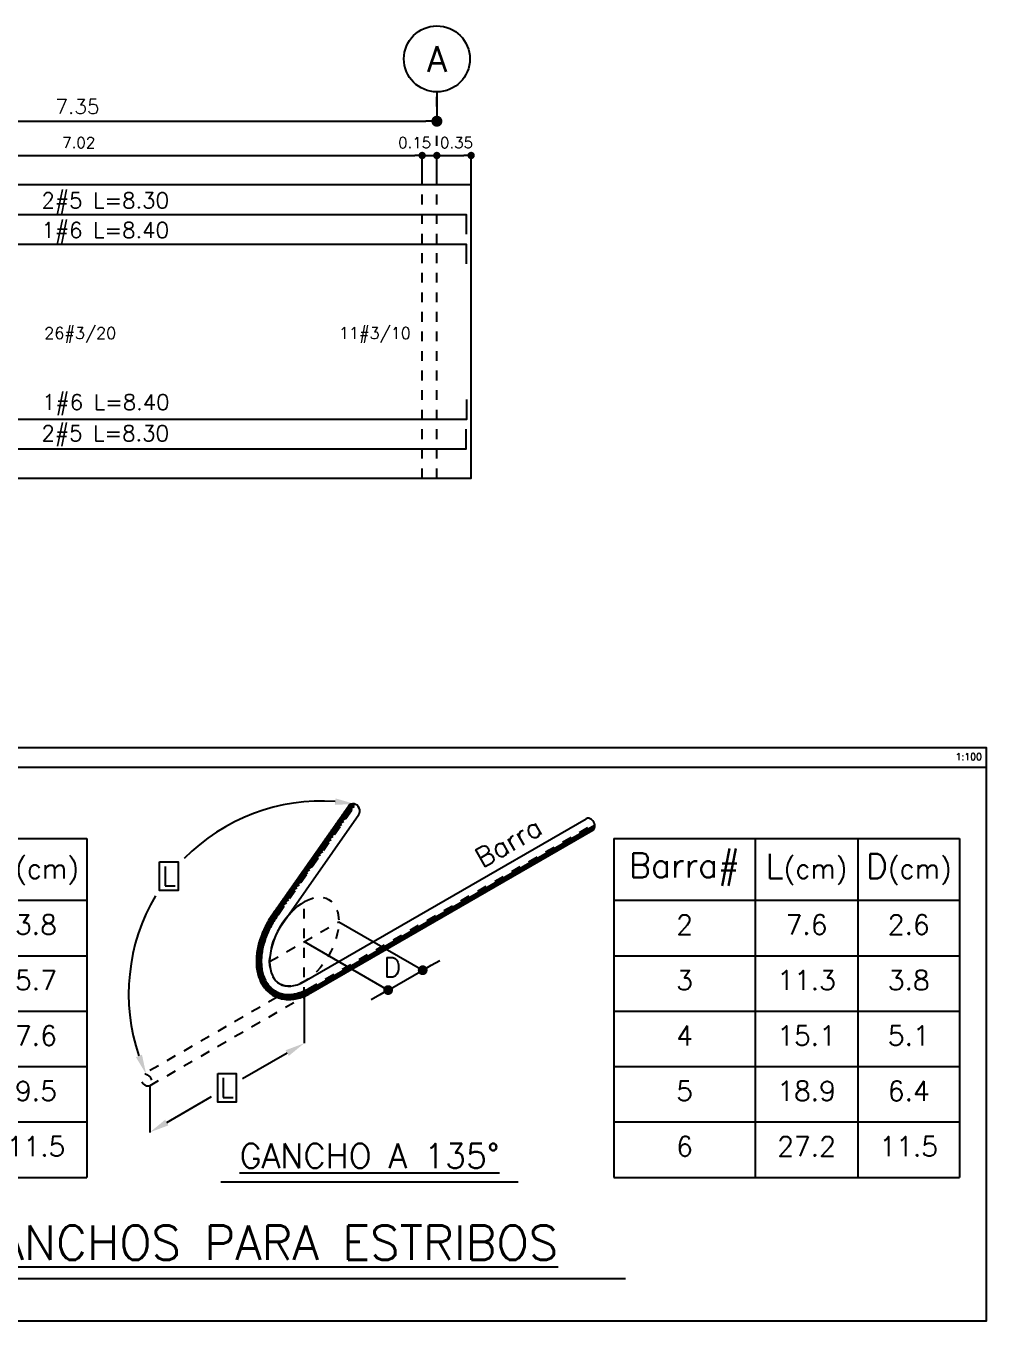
# Model space of a CAD drawing. Header units: millimetres. Extents: x 0 to 197, y -27 to 41.
# Drawn here: x 32.58 to 42.4, y -19.38 to -6.13 of the extents above; entities that cross this region are included whole.
import ezdxf
from ezdxf.enums import TextEntityAlignment as Align

# ---------------------------------------------------------------- set-up
doc = ezdxf.new("R2010")
doc.units = ezdxf.units.MM
doc.header["$LTSCALE"] = 0.01
doc.header["$PDMODE"] = 3
doc.linetypes.add('DASHDOT', pattern=[1, 0.5, -0.25, 0, -0.25])
doc.linetypes.add('DASHED2', pattern=[0.375, 0.25, -0.125])
for name, color, linetype in [('FC_BORDES', 4, 'Continuous'), ('FC_CIRCULO DE EJES', 3, 'Continuous'), ('FC_COTAS', 1, 'Continuous'), ('FC_COTAS @ 100', 1, 'Continuous'), ('FC_COTAS @ 75', 1, 'Continuous'), ('FC_EJES', 1, 'DASHDOT'), ('FC_HATCH 253', 253, 'Continuous'), ('FC_PROYECCION', 6, 'DASHED2'), ('FC_R-140', 2, 'Continuous'), ('FC_R-175', 5, 'Continuous'), ('FC_R-200', 5, 'Continuous'), ('FC_R-60', 11, 'Continuous'), ('FC_R-80', 11, 'Continuous'), ('FC_R-80 @ 100', 11, 'Continuous'), ('FC_REFUERZO', 5, 'Continuous'), ('FC_REFUERZO 2', 1, 'Continuous')]:
    doc.layers.add(name, color=color, linetype=linetype)
doc.layers.add('FC_HOJA', color=230, linetype='Continuous', plot=False)
doc.layers.add('FC_HOJA @ 20', color=230, linetype='Continuous', plot=False)
doc.styles.add('FC_TEXT', font='romans.shx', dxfattribs={"height": 0.002})
doc.styles.add('FC_TEXT1', font='romans.shx')
doc.styles.get("Standard").update_dxf_attribs({"font": 'romans.shx'})
doc.dimstyles.new('FC_COTAS', dxfattribs={"dimtxt": 0.0015, "dimasz": 0.001, "dimexe": 0, "dimexo": 0, "dimgap": 0.001, "dimtad": 1, "dimtih": 1, "dimtoh": 1, "dimzin": 0, "dimdsep": 46, "dimtxsty": 'FC_TEXT1', "dimblk": 'DOT', "dimcen": 0.09, "dimclrd": 256, "dimclre": 256, "dimclrt": 256, "dimadec": 0, "dimazin": 0, "dimtfac": 1, "dimtix": 1, "dimtmove": 2, "dimatfit": 3, "dimfxl": 1.002, "dimtolj": 1, "dimtzin": 0, "dimlwd": -1, "dimarcsym": 0})
doc.dimstyles.new('FC_COTAS EJES', dxfattribs={"dimtxt": 0.002, "dimasz": 0.0015, "dimexe": 0, "dimexo": 0, "dimgap": 0.001, "dimtad": 1, "dimtih": 1, "dimtoh": 1, "dimzin": 0, "dimdsep": 46, "dimtxsty": 'FC_TEXT1', "dimblk": 'DOT', "dimcen": 0.09, "dimclrd": 256, "dimclre": 256, "dimclrt": 256, "dimadec": 0, "dimazin": 0, "dimtfac": 1, "dimtix": 1, "dimtmove": 2, "dimatfit": 3, "dimfxl": 1.002, "dimtolj": 1, "dimtzin": 0, "dimlwd": -1, "dimarcsym": 0})

# ---------------------------------------------------------------- blocks, each defined once
blk = doc.blocks.new('*U125')
at = {"layer": 'FC_R-140', "color": 4, "ltscale": 1.5}
blk.add_lwpolyline([(-0.0152, 0), (0.0152, 0)], dxfattribs=at)
at = {"layer": 'FC_R-140', "ltscale": 1.5, "style": 'FC_TEXT1'}
blk.add_attdef('%%UTÍTULO', text='', height=0.0025, dxfattribs=at).set_placement((0, 0.00266), align=Align.MIDDLE_CENTER)
at = {"layer": 'FC_R-80', "ltscale": 1.5, "style": 'FC_TEXT1'}
blk.add_attdef('ESCALA', text='', height=0.002, dxfattribs=at).set_placement((-0.0152, -0.0017), align=Align.MIDDLE_LEFT)
blk = doc.blocks.new('*T98')
at = {"layer": 'FC_BORDES', "color": 0, "linetype": 'ByBlock', "lineweight": -2, "transparency": 16777216}
for p, q in [((0, 0), (3.535, 0)), ((0, 0), (0, -3.467)), ((1.447, 0), (1.447, -3.467)), ((2.494, 0), (2.494, -3.467)), ((3.535, 0), (3.535, -3.467)), ((0, -0.633), (3.535, -0.633)), ((0, -1.2), (3.535, -1.2)), ((0, -1.767), (3.535, -1.767)), ((0, -2.333), (3.535, -2.333)), ((0, -2.9), (3.535, -2.9)), ((0, -3.467), (3.535, -3.467))]:
    blk.add_line(p, q, dxfattribs=at)
at = {"layer": 'FC_BORDES', "color": 2, "transparency": 16777216, "char_height": 0.25, "attachment_point": 5, "style": 'FC_TEXT1'}
for s, insert, width in [('{\\C12;Barra#}', (0.724, -0.317), 1.44709), ('{\\C12;L\\H0.8x;\\C11;(cm)}', (1.971, -0.317), 1.04655), ('{\\C12;D\\H0.8x;\\C11;(cm)}', (3.015, -0.317), 1.04078)]:
    blk.add_mtext(s, dxfattribs=dict(at, insert=insert, width=width))
at = {"layer": 'FC_BORDES', "color": 11, "transparency": 16777216, "char_height": 0.2, "attachment_point": 2, "style": 'FC_TEXT1'}
for s, insert, width in [('2', (0.724, -0.783), 1.14739), ('7.6', (1.971, -0.783), 0.74685), ('2.6', (3.015, -0.783), 0.74108), ('3', (0.724, -1.35), 1.14739), ('11.3', (1.971, -1.35), 0.74685), ('3.8', (3.015, -1.35), 0.74108), ('4', (0.724, -1.917), 1.14739), ('15.1', (1.971, -1.917), 0.74685), ('5.1', (3.015, -1.917), 0.74108), ('5', (0.724, -2.483), 1.14739), ('18.9', (1.971, -2.483), 0.74685), ('6.4', (3.015, -2.483), 0.74108), ('6', (0.724, -3.05), 1.14739), ('27.2', (1.971, -3.05), 0.74685), ('11.5', (3.015, -3.05), 0.74108)]:
    blk.add_mtext(s, dxfattribs=dict(at, insert=insert, width=width))
blk = doc.blocks.new('*U126')
at = {"layer": 'FC_R-200', "color": 4, "ltscale": 1.5}
blk.add_lwpolyline([(-0.05368, 0), (0.05368, 0)], dxfattribs=at)
at = {"layer": 'FC_R-200', "ltscale": 1.5, "style": 'FC_TEXT1'}
blk.add_attdef('%%UTÍTULO', text='', height=0.0035, dxfattribs=at).set_placement((0, 0.00366), align=Align.MIDDLE_CENTER)
at = {"layer": 'FC_R-80', "ltscale": 1.5, "style": 'FC_TEXT1'}
blk.add_attdef('ESCALA', text='', height=0.002, dxfattribs=at).set_placement((-0.05316, -0.0017), align=Align.MIDDLE_LEFT)
blk = doc.blocks.new('*D96')
at = {"layer": 'Defpoints', "color": 0, "ltscale": 0.6, "transparency": 16777216}
for p in [(8.596, -0.353), (8.596, -0.828), (7.018, -1.264)]:
    blk.add_point(p, dxfattribs=at)
at = {"layer": 'FC_COTAS', "lineweight": -2, "ltscale": 0.6, "transparency": 16777216}
for p, q in [((8.596, -0.353), (8.596, -0.828)), ((7.018, -1.264), (7.018, -1.739))]:
    blk.add_line(p, q, dxfattribs=at)
at = {"layer": 'FC_COTAS', "ltscale": 0.6, "transparency": 16777216}
for p, q in [((8.423, -0.928), (7.964, -1.193)), ((7.191, -1.639), (7.65, -1.374))]:
    blk.add_line(p, q, dxfattribs=at)
for points in [[(8.406, -0.899), (8.439, -0.957), (8.596, -0.828)], [(7.175, -1.61), (7.208, -1.668), (7.018, -1.739)]]:
    blk.add_solid(points, dxfattribs=at)
at = {"layer": 'FC_COTAS', "ltscale": 0.6, "transparency": 16777216, "insert": (7.807, -1.283), "char_height": 0.15, "attachment_point": 5, "style": 'FC_TEXT1'}
blk.add_mtext('\\A1;{\\H1.33333x;\\C11;L}', dxfattribs=at)
blk = doc.blocks.new('_Dot')
at = {"color": 0, "linetype": 'ByBlock', "lineweight": -2}
blk.add_line((-0.5, 0), (-1, 0), dxfattribs=at)
at = {"color": 0, "linetype": 'ByBlock', "const_width": 0.5}
blk.add_lwpolyline([(-0.25, 0, 1), (0.25, 0, 1)], format="xyb", close=True, dxfattribs=at)
blk = doc.blocks.new('*D91')
at = {"layer": 'Defpoints', "color": 0, "ltscale": 0.6, "transparency": 16777216}
for p in [(4.298, -34.333), (3.945, -34.537), (5.156, -34.829)]:
    blk.add_point(p, dxfattribs=at)
at = {"layer": 'FC_COTAS', "lineweight": -2, "ltscale": 0.6, "transparency": 16777216}
for p, q in [((4.298, -34.333), (5.156, -34.829)), ((3.945, -34.537), (4.803, -35.032))]:
    blk.add_line(p, q, dxfattribs=at)
at = {"layer": 'FC_COTAS', "ltscale": 0.6, "transparency": 16777216}
for p, q in [((4.803, -35.032), (5.156, -34.829)), ((5.243, -34.779), (5.33, -34.729)), ((4.717, -35.082), (4.63, -35.132))]:
    blk.add_line(p, q, dxfattribs=at)
at = {"layer": 'FC_COTAS', "ltscale": 0.6, "transparency": 16777216, "xscale": 0.1, "yscale": 0.1, "zscale": 0.1}
for p, rotation in [((5.156, -34.829), 209.9999999999999), ((4.803, -35.032), 29.9999999999999)]:
    blk.add_blockref('_Dot', p, dxfattribs=dict(at, rotation=rotation))
at = {"layer": 'FC_COTAS', "ltscale": 0.6, "transparency": 16777216, "insert": (4.845, -34.799), "char_height": 0.15, "attachment_point": 5, "style": 'FC_TEXT1'}
blk.add_mtext('\\A1;{\\H1.33333x;\\C11;D}', dxfattribs=at)
blk = doc.blocks.new('*D92')
at = {"layer": 'Defpoints', "color": 0, "ltscale": 0.6, "transparency": 16777216}
for p in [(4.46, -33.129), (3.089, -33.393), (4.122, -35.071), (2.33, -35.892)]:
    blk.add_point(p, dxfattribs=at)
at = {"layer": 'FC_COTAS', "ltscale": 0.6, "transparency": 16777216}
for start, end in [(85.9358, 135.4094), (149.3885, 198.7857)]:
    blk.add_arc((4.122, -35.071), 1.971, start, end, dxfattribs=at)
for points in [[(4.266, -33.072), (4.258, -33.138), (4.46, -33.129)], [(2.287, -35.693), (2.225, -35.718), (2.33, -35.892)]]:
    blk.add_solid(points, dxfattribs=at)
at = {"layer": 'FC_COTAS', "ltscale": 0.6, "transparency": 16777216, "insert": (2.561, -33.867), "char_height": 0.15, "attachment_point": 5, "style": 'FC_TEXT1'}
blk.add_mtext('\\A1;{\\H1.33333x;\\C11;L}', dxfattribs=at)
blk = doc.blocks.new('*T99')
at = {"layer": 'FC_BORDES', "color": 0, "linetype": 'ByBlock', "lineweight": -2, "transparency": 16777216}
for p, q in [((0, 0), (3.532, 0)), ((0, 0), (0, -3.467)), ((1.444, 0), (1.444, -3.467)), ((2.491, 0), (2.491, -3.467)), ((3.532, 0), (3.532, -3.467)), ((0, -0.633), (3.532, -0.633)), ((0, -1.2), (3.532, -1.2)), ((0, -1.767), (3.532, -1.767)), ((0, -2.333), (3.532, -2.333)), ((0, -2.9), (3.532, -2.9)), ((0, -3.467), (3.532, -3.467))]:
    blk.add_line(p, q, dxfattribs=at)
at = {"layer": 'FC_BORDES', "color": 2, "transparency": 16777216, "char_height": 0.25, "attachment_point": 5, "style": 'FC_TEXT1'}
for s, insert, width in [('{\\C12;Barra#}', (0.722, -0.317), 1.44409), ('{\\C12;L\\H0.8x;\\C11;(cm)}', (1.968, -0.317), 1.04655), ('{\\C12;D\\H0.8x;\\C11;(cm)}', (3.012, -0.317), 1.04078)]:
    blk.add_mtext(s, dxfattribs=dict(at, insert=insert, width=width))
at = {"layer": 'FC_BORDES', "color": 11, "transparency": 16777216, "char_height": 0.2, "attachment_point": 2, "style": 'FC_TEXT1'}
for s, insert, width in [('2', (0.722, -0.783), 1.14439), ('13.5', (1.968, -0.783), 0.74685), ('3.8', (3.012, -0.783), 0.74108), ('3', (0.722, -1.35), 1.14439), ('16.9', (1.968, -1.35), 0.74685), ('5.7', (3.012, -1.35), 0.74108), ('4', (0.722, -1.917), 1.14439), ('20.5', (1.968, -1.917), 0.74685), ('7.6', (3.012, -1.917), 0.74108), ('5', (0.722, -2.483), 1.14439), ('24.0', (1.968, -2.483), 0.74685), ('9.5', (3.012, -2.483), 0.74108), ('6', (0.722, -3.05), 1.14439), ('28.6', (1.968, -3.05), 0.74685), ('11.5', (3.012, -3.05), 0.74108)]:
    blk.add_mtext(s, dxfattribs=dict(at, insert=insert, width=width))
blk = doc.blocks.new('*D206')
at = {"layer": 'Defpoints', "color": 0, "ltscale": 0.6, "transparency": 16777216}
for p in [(29.438, -6.809), (36.784, -6.809), (36.784, -7.109)]:
    blk.add_point(p, dxfattribs=at)
at = {"layer": 'FC_COTAS', "lineweight": -2, "ltscale": 0.6, "transparency": 16777216}
for p, q in [((29.438, -6.809), (29.438, -7.109)), ((36.784, -6.809), (36.784, -7.109))]:
    blk.add_line(p, q, dxfattribs=at)
at = {"layer": 'FC_COTAS', "ltscale": 0.6, "transparency": 16777216}
blk.add_line((29.55, -7.109), (36.672, -7.109), dxfattribs=at)
at = {"layer": 'FC_COTAS', "ltscale": 0.6, "transparency": 16777216, "xscale": 0.1125, "yscale": 0.1125, "zscale": 0.1125, "rotation": 180}
blk.add_blockref('_Dot', (29.438, -7.109), dxfattribs=at)
at = {"layer": 'FC_COTAS', "ltscale": 0.6, "transparency": 16777216, "xscale": 0.1125, "yscale": 0.1125, "zscale": 0.1125}
blk.add_blockref('_Dot', (36.784, -7.109), dxfattribs=at)
at = {"layer": 'FC_COTAS', "ltscale": 0.6, "transparency": 16777216, "insert": (33.111, -6.959), "char_height": 0.15, "attachment_point": 5, "style": 'FC_TEXT1'}
blk.add_mtext('\\A1;7.35', dxfattribs=at)
blk = doc.blocks.new('FC_B_Eje')
at = {"layer": 'FC_CIRCULO DE EJES', "ltscale": 1.5}
blk.add_circle((0, 0), 0.0045, dxfattribs=at)
at = {"ltscale": 1.5, "style": 'FC_TEXT1'}
blk.add_attdef('EJE', text='', height=0.0035, dxfattribs=at).set_placement((0, 0), align=Align.MIDDLE_CENTER)
blk = doc.blocks.new('*D209')
at = {"layer": 'Defpoints', "color": 0, "ltscale": 0.6, "transparency": 16777216}
for p in [(36.634, -7.459), (29.614, -7.759), (36.634, -7.759)]:
    blk.add_point(p, dxfattribs=at)
at = {"layer": 'FC_COTAS', "lineweight": -2, "ltscale": 0.6, "transparency": 16777216}
for p, q in [((29.614, -7.759), (29.614, -7.459)), ((36.634, -7.759), (36.634, -7.459))]:
    blk.add_line(p, q, dxfattribs=at)
at = {"layer": 'FC_COTAS', "ltscale": 0.6, "transparency": 16777216}
blk.add_line((29.689, -7.459), (36.559, -7.459), dxfattribs=at)
at = {"layer": 'FC_COTAS', "ltscale": 0.6, "transparency": 16777216, "xscale": 0.075, "yscale": 0.075, "zscale": 0.075, "rotation": 180}
blk.add_blockref('_Dot', (29.614, -7.459), dxfattribs=at)
at = {"layer": 'FC_COTAS', "ltscale": 0.6, "transparency": 16777216, "xscale": 0.075, "yscale": 0.075, "zscale": 0.075}
blk.add_blockref('_Dot', (36.634, -7.459), dxfattribs=at)
at = {"layer": 'FC_COTAS', "ltscale": 0.6, "transparency": 16777216, "insert": (33.124, -7.328), "char_height": 0.1125, "attachment_point": 5, "style": 'FC_TEXT1'}
blk.add_mtext('\\A1;7.02', dxfattribs=at)
blk = doc.blocks.new('*D210')
at = {"layer": 'Defpoints', "color": 0, "ltscale": 0.6, "transparency": 16777216}
for p in [(36.784, -7.459), (36.634, -7.759), (36.784, -7.759)]:
    blk.add_point(p, dxfattribs=at)
at = {"layer": 'FC_COTAS', "lineweight": -2, "ltscale": 0.6, "transparency": 16777216}
for p, q in [((36.634, -7.759), (36.634, -7.459)), ((36.784, -7.759), (36.784, -7.459))]:
    blk.add_line(p, q, dxfattribs=at)
at = {"layer": 'FC_COTAS', "ltscale": 0.6, "transparency": 16777216}
blk.add_line((36.634, -7.459), (36.784, -7.459), dxfattribs=at)
at = {"layer": 'FC_COTAS', "ltscale": 0.6, "transparency": 16777216, "insert": (36.557, -7.328), "char_height": 0.1125, "attachment_point": 5, "style": 'FC_TEXT1'}
blk.add_mtext('\\A1;0.15', dxfattribs=at)
blk = doc.blocks.new('*D211')
at = {"layer": 'Defpoints', "color": 0, "ltscale": 0.6, "transparency": 16777216}
for p in [(36.784, -7.759), (37.134, -7.759)]:
    blk.add_point(p, dxfattribs=at)
at = {"layer": 'FC_COTAS', "lineweight": -2, "ltscale": 0.6, "transparency": 16777216}
for p, q in [((36.784, -7.759), (36.784, -7.459)), ((37.134, -7.759), (37.134, -7.459))]:
    blk.add_line(p, q, dxfattribs=at)
at = {"layer": 'FC_COTAS', "ltscale": 0.6, "transparency": 16777216}
blk.add_line((36.859, -7.459), (37.059, -7.459), dxfattribs=at)
at = {"layer": 'FC_COTAS', "ltscale": 0.6, "transparency": 16777216, "insert": (36.985, -7.328), "char_height": 0.1125, "attachment_point": 5, "style": 'FC_TEXT1', "bg_fill": 3, "box_fill_scale": 1.1, "bg_fill_color": 256, "bg_fill_true_color": 13158600, "bg_fill_transparency": 0}
blk.add_mtext('\\A1;0.35', dxfattribs=at)
at = {"layer": 'Defpoints', "color": 0, "ltscale": 0.6, "transparency": 16777216}
blk.add_point((37.134, -7.459), dxfattribs=at)
at = {"layer": 'FC_COTAS', "ltscale": 0.6, "transparency": 16777216, "xscale": 0.075, "yscale": 0.075, "zscale": 0.075, "rotation": 180}
blk.add_blockref('_Dot', (36.784, -7.459), dxfattribs=at)
at = {"layer": 'FC_COTAS', "ltscale": 0.6, "transparency": 16777216, "xscale": 0.075, "yscale": 0.075, "zscale": 0.075}
blk.add_blockref('_Dot', (37.134, -7.459), dxfattribs=at)
blk = doc.blocks.new('FC_B_Gancho 180 y 135 h')
at = {"layer": 'FC_HATCH 253', "ltscale": 0.6}
h = blk.add_hatch(dxfattribs=at)
h.set_pattern_fill('ANSI31', color=256, scale=0.005, angle=165)
h.set_pattern_definition([(210, (22.028026, 35.119277), (0.0079375, -0.013748153), [])])
edge = h.paths.add_edge_path()
edge.add_line((8.596, -0.293), (8.593, -0.294))
edge.add_line((8.593, -0.294), (8.58, -0.3))
edge.add_line((8.58, -0.3), (8.566, -0.305))
edge.add_line((8.566, -0.305), (8.553, -0.31))
edge.add_line((8.553, -0.31), (8.539, -0.314))
edge.add_line((8.539, -0.314), (8.526, -0.318))
edge.add_line((8.526, -0.318), (8.512, -0.322))
edge.add_line((8.512, -0.322), (8.498, -0.324))
edge.add_line((8.498, -0.324), (8.484, -0.327))
edge.add_line((8.484, -0.327), (8.471, -0.328))
edge.add_line((8.471, -0.328), (8.457, -0.33))
edge.add_line((8.457, -0.33), (8.443, -0.33))
edge.add_line((8.443, -0.33), (8.429, -0.33))
edge.add_line((8.429, -0.33), (8.416, -0.329))
edge.add_line((8.416, -0.329), (8.402, -0.328))
edge.add_line((8.402, -0.328), (8.388, -0.326))
edge.add_line((8.388, -0.326), (8.375, -0.323))
edge.add_line((8.375, -0.323), (8.361, -0.32))
edge.add_line((8.361, -0.32), (8.348, -0.316))
edge.add_line((8.348, -0.316), (8.335, -0.311))
edge.add_line((8.335, -0.311), (8.323, -0.305))
edge.add_line((8.323, -0.305), (8.311, -0.299))
edge.add_line((8.311, -0.299), (8.299, -0.293))
edge.add_line((8.299, -0.293), (8.287, -0.285))
edge.add_line((8.287, -0.285), (8.276, -0.277))
edge.add_line((8.276, -0.277), (8.266, -0.269))
edge.add_line((8.266, -0.269), (8.256, -0.259))
edge.add_line((8.256, -0.259), (8.246, -0.25))
edge.add_line((8.246, -0.25), (8.237, -0.24))
edge.add_line((8.237, -0.24), (8.228, -0.229))
edge.add_line((8.228, -0.229), (8.22, -0.218))
edge.add_line((8.22, -0.218), (8.213, -0.207))
edge.add_line((8.213, -0.207), (8.205, -0.195))
edge.add_line((8.205, -0.195), (8.199, -0.183))
edge.add_line((8.199, -0.183), (8.193, -0.17))
edge.add_line((8.193, -0.17), (8.187, -0.157))
edge.add_line((8.187, -0.157), (8.182, -0.144))
edge.add_line((8.182, -0.144), (8.178, -0.131))
edge.add_line((8.178, -0.131), (8.173, -0.118))
edge.add_line((8.173, -0.118), (8.17, -0.104))
edge.add_line((8.17, -0.104), (8.167, -0.09))
edge.add_line((8.167, -0.09), (8.164, -0.076))
edge.add_line((8.164, -0.076), (8.162, -0.061))
edge.add_line((8.162, -0.061), (8.16, -0.047))
edge.add_line((8.16, -0.047), (8.159, -0.032))
edge.add_line((8.159, -0.032), (8.158, -0.017))
edge.add_line((8.158, -0.017), (8.157, -0.002))
edge.add_line((8.157, -0.002), (8.157, 0.013))
edge.add_line((8.157, 0.013), (8.157, 0.028))
edge.add_line((8.157, 0.028), (8.158, 0.043))
edge.add_line((8.158, 0.043), (8.159, 0.059))
edge.add_line((8.159, 0.059), (8.161, 0.074))
edge.add_line((8.161, 0.074), (8.163, 0.09))
edge.add_line((8.163, 0.09), (8.165, 0.106))
edge.add_line((8.165, 0.106), (8.168, 0.121))
edge.add_line((8.168, 0.121), (8.171, 0.137))
edge.add_line((8.171, 0.137), (8.174, 0.153))
edge.add_line((8.174, 0.153), (8.178, 0.169))
edge.add_line((8.178, 0.169), (8.182, 0.185))
edge.add_line((8.182, 0.185), (8.187, 0.2))
edge.add_line((8.187, 0.2), (8.192, 0.216))
edge.add_line((8.192, 0.216), (8.197, 0.232))
edge.add_line((8.197, 0.232), (8.202, 0.248))
edge.add_line((8.202, 0.248), (8.208, 0.264))
edge.add_line((8.208, 0.264), (8.215, 0.28))
edge.add_line((8.215, 0.28), (8.221, 0.295))
edge.add_line((8.221, 0.295), (8.228, 0.311))
edge.add_line((8.228, 0.311), (8.235, 0.327))
edge.add_line((8.235, 0.327), (8.242, 0.342))
edge.add_line((8.242, 0.342), (8.25, 0.357))
edge.add_line((8.25, 0.357), (8.258, 0.373))
edge.add_line((8.258, 0.373), (8.266, 0.388))
edge.add_line((8.266, 0.388), (8.275, 0.403))
edge.add_line((8.275, 0.403), (8.284, 0.417))
edge.add_line((8.284, 0.417), (8.293, 0.432))
edge.add_line((8.293, 0.432), (8.302, 0.446))
edge.add_line((8.302, 0.446), (8.312, 0.461))
edge.add_line((8.312, 0.461), (8.322, 0.475))
edge.add_line((8.322, 0.475), (8.332, 0.489))
edge.add_line((8.332, 0.489), (9.122, 1.614))
edge.add_ellipse((9.101, 1.554), major_axis=(0.0346, -0.0599), ratio=0.878981, start_angle=127.4479, end_angle=203.1988)
edge.add_line((9.048, 1.597), (8.291, 0.518))
edge.add_line((8.291, 0.518), (8.281, 0.504))
edge.add_line((8.281, 0.504), (8.271, 0.489))
edge.add_line((8.271, 0.489), (8.26, 0.474))
edge.add_line((8.26, 0.474), (8.251, 0.459))
edge.add_line((8.251, 0.459), (8.241, 0.443))
edge.add_line((8.241, 0.443), (8.232, 0.428))
edge.add_line((8.232, 0.428), (8.223, 0.412))
edge.add_line((8.223, 0.412), (8.214, 0.396))
edge.add_line((8.214, 0.396), (8.206, 0.38))
edge.add_line((8.206, 0.38), (8.198, 0.364))
edge.add_line((8.198, 0.364), (8.19, 0.348))
edge.add_line((8.19, 0.348), (8.182, 0.331))
edge.add_line((8.182, 0.331), (8.175, 0.315))
edge.add_line((8.175, 0.315), (8.168, 0.298))
edge.add_line((8.168, 0.298), (8.162, 0.282))
edge.add_line((8.162, 0.282), (8.155, 0.265))
edge.add_line((8.155, 0.265), (8.149, 0.248))
edge.add_line((8.149, 0.248), (8.144, 0.232))
edge.add_line((8.144, 0.232), (8.139, 0.215))
edge.add_line((8.139, 0.215), (8.134, 0.198))
edge.add_line((8.134, 0.198), (8.13, 0.181))
edge.add_line((8.13, 0.181), (8.125, 0.164))
edge.add_line((8.125, 0.164), (8.122, 0.147))
edge.add_line((8.122, 0.147), (8.118, 0.13))
edge.add_line((8.118, 0.13), (8.116, 0.113))
edge.add_line((8.116, 0.113), (8.113, 0.097))
edge.add_line((8.113, 0.097), (8.111, 0.08))
edge.add_line((8.111, 0.08), (8.109, 0.063))
edge.add_line((8.109, 0.063), (8.108, 0.046))
edge.add_line((8.108, 0.046), (8.107, 0.03))
edge.add_line((8.107, 0.03), (8.107, 0.013))
edge.add_line((8.107, 0.013), (8.107, -0.003))
edge.add_line((8.107, -0.003), (8.108, -0.02))
edge.add_line((8.108, -0.02), (8.109, -0.036))
edge.add_line((8.109, -0.036), (8.11, -0.052))
edge.add_line((8.11, -0.052), (8.112, -0.068))
edge.add_line((8.112, -0.068), (8.115, -0.084))
edge.add_line((8.115, -0.084), (8.118, -0.1))
edge.add_line((8.118, -0.1), (8.121, -0.116))
edge.add_line((8.121, -0.116), (8.125, -0.131))
edge.add_line((8.125, -0.131), (8.13, -0.146))
edge.add_line((8.13, -0.146), (8.135, -0.162))
edge.add_line((8.135, -0.162), (8.141, -0.177))
edge.add_line((8.141, -0.177), (8.147, -0.191))
edge.add_line((8.147, -0.191), (8.154, -0.206))
edge.add_line((8.154, -0.206), (8.162, -0.22))
edge.add_line((8.162, -0.22), (8.17, -0.234))
edge.add_line((8.17, -0.234), (8.179, -0.247))
edge.add_line((8.179, -0.247), (8.189, -0.26))
edge.add_line((8.189, -0.26), (8.199, -0.272))
edge.add_line((8.199, -0.272), (8.21, -0.284))
edge.add_line((8.21, -0.284), (8.221, -0.296))
edge.add_line((8.221, -0.296), (8.233, -0.307))
edge.add_line((8.233, -0.307), (8.246, -0.317))
edge.add_line((8.246, -0.317), (8.259, -0.327))
edge.add_line((8.259, -0.327), (8.273, -0.335))
edge.add_line((8.273, -0.335), (8.287, -0.344))
edge.add_line((8.287, -0.344), (8.302, -0.351))
edge.add_line((8.302, -0.351), (8.317, -0.357))
edge.add_line((8.317, -0.357), (8.332, -0.363))
edge.add_line((8.332, -0.363), (8.348, -0.368))
edge.add_line((8.348, -0.368), (8.364, -0.372))
edge.add_line((8.364, -0.372), (8.379, -0.375))
edge.add_line((8.379, -0.375), (8.396, -0.377))
edge.add_line((8.396, -0.377), (8.412, -0.379))
edge.add_line((8.412, -0.379), (8.428, -0.38))
edge.add_line((8.428, -0.38), (8.444, -0.38))
edge.add_line((8.444, -0.38), (8.46, -0.379))
edge.add_line((8.46, -0.379), (8.476, -0.378))
edge.add_line((8.476, -0.378), (8.491, -0.376))
edge.add_line((8.491, -0.376), (8.507, -0.374))
edge.add_line((8.507, -0.374), (8.523, -0.37))
edge.add_line((8.523, -0.37), (8.538, -0.367))
edge.add_line((8.538, -0.367), (8.554, -0.362))
edge.add_line((8.554, -0.362), (8.569, -0.357))
edge.add_line((8.569, -0.357), (8.584, -0.352))
edge.add_line((8.584, -0.352), (8.596, -0.347))
edge.add_line((8.596, -0.347), (8.596, -0.293))
h.paths.add_polyline_path([(11.552, 1.354), (11.559, 1.363), (11.563, 1.371), (11.566, 1.38), (11.567, 1.39), (11.566, 1.401), (11.564, 1.412), (11.562, 1.417), (8.638, -0.271), (8.633, -0.274), (8.62, -0.281), (8.607, -0.288), (8.596, -0.293), (8.596, -0.347), (8.599, -0.346), (8.614, -0.339), (8.629, -0.332), (8.643, -0.325), (8.657, -0.318)])
at = {"layer": 'FC_COTAS'}
for points in [[(7.118, 1.026), (7.307, 1.026), (7.307, 0.734), (7.118, 0.734)], [(7.712, -1.138), (7.902, -1.138), (7.902, -1.429), (7.712, -1.429)]]:
    blk.add_lwpolyline(points, close=True, dxfattribs=at)
at = {"layer": 'FC_EJES', "ltscale": 0.6}
for points in [[(8.596, -0.353), (8.596, 0.618)], [(8.243, 0.007), (8.949, 0.415)]]:
    blk.add_lwpolyline(points, dxfattribs=at)
at = {"layer": 'FC_PROYECCION', "color": 252, "ltscale": 0.6}
for points in [[(8.332, 0.489), (9.122, 1.614)], [(8.332, 0.489), (8.322, 0.475), (8.312, 0.461), (8.302, 0.446), (8.293, 0.432), (8.284, 0.417), (8.275, 0.403), (8.266, 0.388), (8.258, 0.373), (8.25, 0.357), (8.242, 0.342), (8.235, 0.327), (8.228, 0.311), (8.221, 0.295), (8.215, 0.28), (8.208, 0.264), (8.202, 0.248), (8.197, 0.232), (8.192, 0.216), (8.187, 0.2), (8.182, 0.185), (8.178, 0.169), (8.174, 0.153), (8.171, 0.137), (8.168, 0.121), (8.165, 0.106), (8.163, 0.09), (8.161, 0.074), (8.159, 0.059), (8.158, 0.043), (8.157, 0.028), (8.157, 0.013), (8.157, -0.002), (8.158, -0.017), (8.159, -0.032), (8.16, -0.047), (8.162, -0.061), (8.164, -0.076), (8.167, -0.09), (8.17, -0.104), (8.173, -0.118), (8.178, -0.131), (8.182, -0.144), (8.187, -0.157), (8.193, -0.17), (8.199, -0.183), (8.205, -0.195), (8.213, -0.207), (8.22, -0.218), (8.228, -0.229), (8.237, -0.24), (8.246, -0.25), (8.256, -0.259), (8.266, -0.269), (8.276, -0.277), (8.287, -0.285), (8.299, -0.293), (8.311, -0.299), (8.323, -0.305), (8.335, -0.311), (8.348, -0.316), (8.361, -0.32), (8.375, -0.323), (8.388, -0.326), (8.402, -0.328), (8.416, -0.329), (8.429, -0.33), (8.443, -0.33), (8.457, -0.33), (8.471, -0.328), (8.484, -0.327), (8.498, -0.324), (8.512, -0.322), (8.526, -0.318), (8.539, -0.314), (8.553, -0.31), (8.566, -0.305), (8.58, -0.3), (8.593, -0.294), (8.607, -0.288), (8.62, -0.281), (8.633, -0.274), (8.638, -0.271), (11.562, 1.417)], [(8.318, -0.358), (6.951, -1.147)], [(8.664, -0.314), (7.018, -1.264)]]:
    blk.add_lwpolyline(points, dxfattribs=at)
at = {"layer": 'FC_PROYECCION', "ltscale": 0.6}
blk.add_ellipse((8.596, 0.211), major_axis=(-0.25, -0.432), ratio=0.57735, dxfattribs=at)
at = {"layer": 'FC_PROYECCION', "color": 252, "ltscale": 0.6}
blk.add_ellipse((6.984, -1.205), major_axis=(0.0338, -0.0585), ratio=0.707107, dxfattribs=at)
at = {"layer": 'FC_REFUERZO 2', "ltscale": 0.6}
for points in [[(8.291, 0.518), (9.048, 1.597)], [(8.346, 0.355), (9.153, 1.51)], [(8.596, -0.197), (11.479, 1.468)], [(8.291, 0.518), (8.281, 0.504), (8.271, 0.489), (8.26, 0.474), (8.251, 0.459), (8.241, 0.443), (8.232, 0.428), (8.223, 0.412), (8.214, 0.396), (8.206, 0.38), (8.198, 0.364), (8.19, 0.348), (8.182, 0.331), (8.175, 0.315), (8.168, 0.298), (8.162, 0.282), (8.155, 0.265), (8.149, 0.248), (8.144, 0.232), (8.139, 0.215), (8.134, 0.198), (8.13, 0.181), (8.125, 0.164), (8.122, 0.147), (8.118, 0.13), (8.116, 0.113), (8.113, 0.097), (8.111, 0.08), (8.109, 0.063), (8.108, 0.046), (8.107, 0.03), (8.107, 0.013), (8.107, -0.003), (8.108, -0.02), (8.109, -0.036), (8.11, -0.052), (8.112, -0.068), (8.115, -0.084), (8.118, -0.1), (8.121, -0.116), (8.125, -0.131), (8.13, -0.146), (8.135, -0.162), (8.141, -0.177), (8.147, -0.191), (8.154, -0.206), (8.162, -0.22), (8.17, -0.234), (8.179, -0.247), (8.189, -0.26), (8.199, -0.272), (8.21, -0.284), (8.221, -0.296), (8.233, -0.307), (8.246, -0.317), (8.259, -0.327), (8.273, -0.335), (8.287, -0.344), (8.302, -0.351), (8.317, -0.357), (8.332, -0.363), (8.348, -0.368), (8.364, -0.372), (8.379, -0.375), (8.396, -0.377), (8.412, -0.379), (8.428, -0.38), (8.444, -0.38), (8.46, -0.379), (8.476, -0.378), (8.491, -0.376), (8.507, -0.374), (8.523, -0.37), (8.538, -0.367), (8.554, -0.362), (8.569, -0.357), (8.584, -0.352), (8.599, -0.346), (8.614, -0.339), (8.629, -0.332), (8.643, -0.325), (8.658, -0.317), (8.664, -0.314), (11.547, 1.351)]]:
    blk.add_lwpolyline(points, dxfattribs=at)
for centre, major_axis, ratio, start_param, end_param in [((9.101, 1.554), (0.0346, -0.0599), 0.878981, 0.389915, 3.546488), ((11.513, 1.41), (0.0339, -0.0587), 0.707107, 0, 3.141593), ((8.596, 0.211), (-0.25, -0.432), 0.57735, 3.926991, 7.068583)]:
    blk.add_ellipse(centre, major_axis=major_axis, ratio=ratio, start_param=start_param, end_param=end_param, dxfattribs=at)
for name, p in [('*T99', (2.843, 1.267)), ('*T98', (11.759, 1.267))]:
    blk.add_blockref(name, p)
at = {"layer": 'FC_COTAS', "xscale": 100, "yscale": 100, "zscale": 100}
for name, p, values in [('*U125', (9.264, -2.245), {'%%UTÍTULO': '%%UGANCHO A 135°'}), ('*U126', (6.511, -3.234), {'%%UTÍTULO': '%%ULONGITUD DE GANCHOS PARA ESTRIBOS'})]:
    blk.add_blockref(name, p, dxfattribs=at).add_auto_attribs(values)
at = {"layer": 'FC_R-80 @ 100', "color": 11, "ltscale": 0.6, "insert": (10.417, 0.958), "char_height": 0.2, "attachment_point": 7, "rotation": 30, "style": 'FC_TEXT1'}
blk.add_mtext('Barra', dxfattribs=at)
at = {"layer": 'FC_COTAS @ 100', "ltscale": 0.6}
dim = blk.add_angular_dim_3p(base=(7.74, 1.355), center=(8.773, -0.324), p1=(9.111, 1.618), p2=(6.981, -1.144), text='{\\H1.33333x;\\C11;L}', dimstyle='FC_COTAS', override={"dimscale": 100, "dimasz": 0.002, "dimsah": 1, "dimtix": 1, "dimtofl": 1, "dimtmove": 2, "dimatfit": 3}, dxfattribs=at)
dim.commit()
dim.dimension.update_dxf_attribs({"geometry": '*D92', "text_midpoint": (7.212, 0.88), "insert": (4.651, 34.748)})
dim = blk.add_linear_dim(base=(9.807, -0.081), p1=(8.596, 0.211), p2=(8.949, 0.415), angle=30, text='{\\H1.33333x;\\C11;D}', dimstyle='FC_COTAS', override={"dimscale": 100, "dimtix": 1, "dimtofl": 1, "dimtmove": 2, "dimatfit": 3}, dxfattribs=at)
dim.commit()
dim.dimension.update_dxf_attribs({"geometry": '*D91', "text_midpoint": (9.496, -0.052), "dimtype": 129, "insert": (4.651, 34.748)})
dim = blk.add_aligned_dim(p1=(7.018, -1.264), p2=(8.596, -0.353), distance=-0.411, text='{\\H1.33333x;\\C11;L}', dimstyle='FC_COTAS', override={"dimscale": 100, "dimasz": 0.002, "dimsah": 1, "dimtix": 1, "dimtofl": 1, "dimtmove": 2, "dimatfit": 3}, dxfattribs=at)
dim.commit()
dim.dimension.update_dxf_attribs({"geometry": '*D96', "text_midpoint": (7.807, -1.283)})

msp = doc.modelspace()

# ---------------------------------------------------------------- linework, layer by layer
at = {"layer": 'FC_BORDES'}
msp.add_lwpolyline([(26.5143, -10.7592), (37.1343, -10.7592), (37.1343, -7.7592), (26.5143, -7.7592)], close=True, dxfattribs=at)
at = {"layer": 'FC_EJES', "ltscale": 0.6}
msp.add_lwpolyline([(36.7843, -10.7592), (36.7843, -6.8092)], dxfattribs=at)
at = {"layer": 'FC_HOJA', "ltscale": 0.6}
msp.add_lwpolyline([(24.3581, -13.5136), (42.3969, -13.5136), (42.3969, -19.3787), (24.3581, -19.3787)], close=True, dxfattribs=at)
msp.add_lwpolyline([(24.3581, -13.7136), (42.3969, -13.7136)], dxfattribs=at)
at = {"layer": 'FC_PROYECCION'}
msp.add_line((36.6343, -10.7592), (36.6343, -7.7592), dxfattribs=at)
at = {"layer": 'FC_REFUERZO'}
for points in [[(29.1506, -8.2632), (29.1506, -8.0632), (37.0843, -8.0632), (37.0843, -8.2632)], [(29.1506, -8.5672), (29.1506, -8.3672), (37.0843, -8.3672), (37.0843, -8.5672)], [(29.1568, -9.9552), (29.1568, -10.1552), (37.0906, -10.1552), (37.0906, -9.9552)], [(29.1506, -10.2592), (29.1506, -10.4592), (37.0843, -10.4592), (37.0843, -10.2592)]]:
    msp.add_lwpolyline(points, dxfattribs=at)

# ---------------------------------------------------------------- block references
msp.add_blockref('FC_B_Gancho 180 y 135 h', (26.8323, -15.7096))
at = {"layer": 'FC_R-175'}
ref = msp.add_blockref('FC_B_Eje', (36.7843, -6.4717), dxfattribs=dict(at, xscale=75, yscale=75, zscale=75))
ref.add_attrib('EJE', 'A', dxfattribs={"layer": '0', "color": 0, "ltscale": 1.5, "height": 0.2625, "style": 'FC_TEXT1'}).set_placement((36.7843, -6.4717), align=Align.MIDDLE_CENTER)

# ---------------------------------------------------------------- texts
at = {"layer": 'FC_HOJA @ 20', "insert": (42.3548, -13.6061), "char_height": 0.07, "attachment_point": 6, "style": 'FC_TEXT'}
msp.add_mtext('1:100', dxfattribs=at)
at = {"layer": 'FC_R-60'}
for s, p in [('26#3/20', (33.1393, -9.3358)), ('11#3/10', (36.1504, -9.3358))]:
    msp.add_text(s, height=0.12, dxfattribs=at).set_placement(p, align=Align.CENTER)
at = {"layer": 'FC_R-80'}
for s, p in [('2#5 L=8.30', (33.3956, -7.9987)), ('1#6 L=8.40', (33.3956, -8.3027)), ('1#6 L=8.40', (33.4018, -10.0618)), ('2#5 L=8.30', (33.3956, -10.3798))]:
    msp.add_text(s, height=0.16, dxfattribs=at).set_placement(p, align=Align.CENTER)

# ---------------------------------------------------------------- dimensions: what is measured, and where the dimension line sits
at = {"layer": 'FC_COTAS @ 75', "ltscale": 0.6}
for base, p1, p2, dimstyle, picture, middle in [((36.7843, -7.1093), (29.4378, -6.8092), (36.7843, -6.8092), 'FC_COTAS EJES', '*D206', (33.111, -6.9593)), ((36.6343, -7.4592), (29.6143, -7.7592), (36.6343, -7.7592), 'FC_COTAS', '*D209', (33.1243, -7.3279))]:
    dim = msp.add_linear_dim(base=base, p1=p1, p2=p2, dimstyle=dimstyle, override={"dimscale": 75, "dimtix": 1, "dimtofl": 1, "dimtmove": 2, "dimatfit": 3}, dxfattribs=at)
    dim.commit()
    dim.dimension.update_dxf_attribs({"geometry": picture, "text_midpoint": middle})
dim = msp.add_linear_dim(base=(36.7843, -7.4592), p1=(36.6343, -7.7592), p2=(36.7843, -7.7592), dimstyle='FC_COTAS', override={"dimscale": 75, "dimtix": 1, "dimtofl": 1, "dimtmove": 2, "dimatfit": 3}, dxfattribs=at)
dim.commit()
dim.dimension.update_dxf_attribs({"geometry": '*D210', "text_midpoint": (36.5571, -7.3279), "dimtype": 128})

# ---------------------------------------------------------------- next in the draw order: dimensions: what is measured, and where the dimension line sits
dim = msp.add_linear_dim(base=(37.1343, -7.4592), p1=(36.7843, -7.7592), p2=(37.1343, -7.7592), dimstyle='FC_COTAS', override={"dimscale": 75, "dimtix": 1, "dimtofl": 1, "dimtmove": 2, "dimatfit": 3, "dimtfill": 1}, dxfattribs=at)
dim.commit()
dim.dimension.update_dxf_attribs({"geometry": '*D211', "text_midpoint": (36.9845, -7.3279), "dimtype": 128})

doc.saveas('drawing.dxf')
